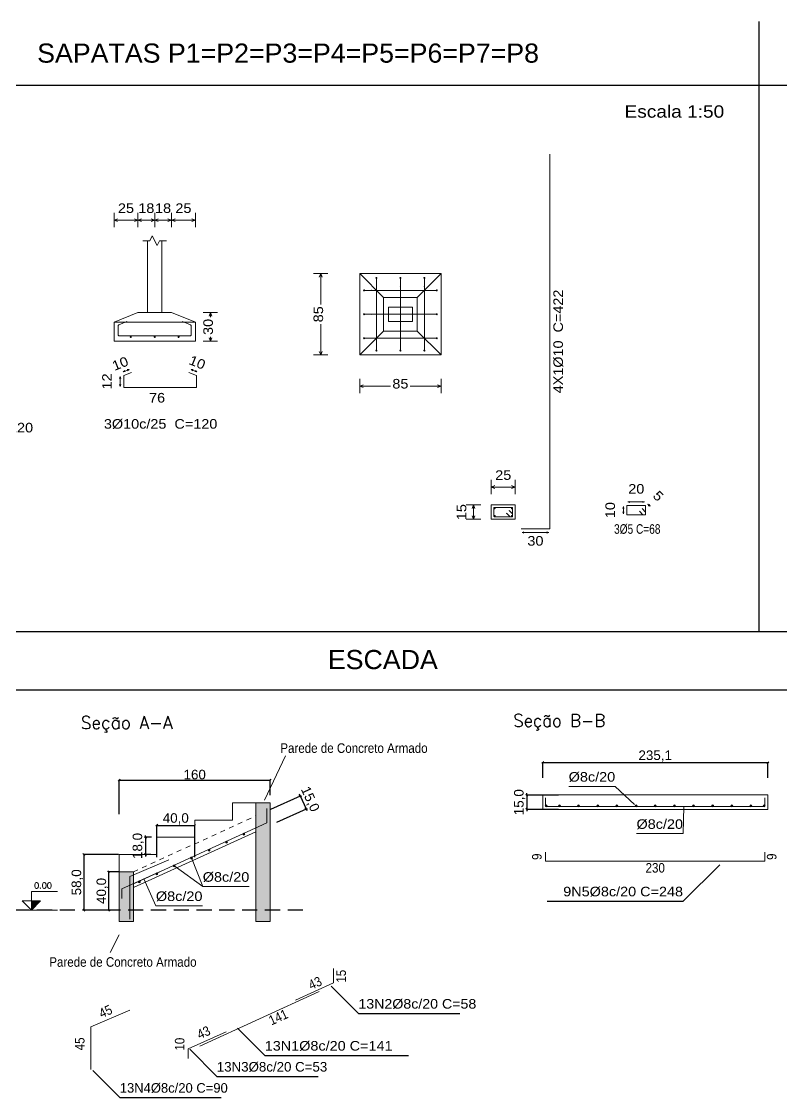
# Model space of a CAD drawing. Header units: centimetres. Extents: x 1386 to 1561, y 365 to 425.
# Drawn here: x 1513.58 to 1529.46, y 390.18 to 412.65 of the extents above; entities that cross this region are included whole.
import ezdxf
from ezdxf.enums import TextEntityAlignment as Align

# ---------------------------------------------------------------- set-up
doc = ezdxf.new("R2010")
doc.units = ezdxf.units.CM
doc.linetypes.add('CYPE_PUNTO', pattern=[0.075, 0, -0.075])
doc.linetypes.add('HIDDEN', pattern=[9.525, 6.35, -3.175])
for name, color, linetype, lineweight in [('ARM_LONGITUDINAL_Ø10', 33, 'Continuous', 9), ('ARM_LONGITUDINAL_Ø8', 32, 'Continuous', 9), ('ARM_TRANSVERSAL_Ø5', 120, 'Continuous', 9), ('CORTE_COTAS_DAS_PLANTAS', 4, 'Continuous', 9), ('CORTE_LINHAS_DA_TABELA_DE_DETALHE', 7, 'Continuous', 9), ('DT-Textos', 7, 'Continuous', 5), ('ESC_CONTORNO_DA_ESCADA', 3, 'Continuous', 0), ('ESC_DEGRAU', 2, 'Continuous', 0), ('ESC_GEOMETRIA_APOIO', 2, 'Continuous', 0), ('ESC_LINHA_DE_REFERENCIA_ARMADURA', 36, 'Continuous', 0), ('ESC_SECOES', 4, 'Continuous', 0), ('FUN_COTAS', 2, 'Continuous', 0), ('FUN_DES_ARMADURAS', 4, 'Continuous', 0), ('FUN_GEOMETRIA', 2, 'Continuous', 0), ('FUN_TXT_ARMADURAS', 3, 'Continuous', 0)]:
    doc.layers.add(name, color=color, linetype=linetype, lineweight=lineweight)
doc.layers.add('COTA CYPE', color=31, linetype='Continuous')
doc.layers.add('PDF_Text', color=7, linetype='Continuous')
doc.styles.add('CYPETXT', font='romans__.ttf', dxfattribs={"height": 0.2})
doc.styles.add('PDF Arial', font='arial.ttf')
doc.styles.get("Standard").update_dxf_attribs({"font": 'arial.ttf'})
doc.dimstyles.new('Copy of 1-50', dxfattribs={"dimscale": 0.05, "dimtxt": 4, "dimasz": 0.8, "dimexe": 0.1, "dimexo": 0.2, "dimgap": 0.3, "dimtad": 1, "dimdec": 1, "dimlfac": 50, "dimzin": 1, "dimtxsty": 'Standard', "dimblk": 'OBLIQUE', "dimcen": 10, "dimdle": 0.1, "dimclrd": 7, "dimclre": 8, "dimclrt": 256, "dimadec": 0, "dimazin": 2, "dimtfac": 1, "dimtdec": 1, "dimtmove": 2, "dimatfit": 0, "dimldrblk": 'OBLIQUE', "dimfxl": 0, "dimlwd": -1, "dimlwe": -1, "dimarcsym": 0})

# ---------------------------------------------------------------- blocks, each defined once
blk = doc.blocks.new('_OBLIQUE')
at = {"color": 0, "linetype": 'ByBlock'}
blk.add_line((-0.5, -0.5), (0.5, 0.5), dxfattribs=at)
blk = doc.blocks.new('*D186')
at = {"layer": 'COTA CYPE', "color": 8}
for p, q in [((1515.61, 395.252), (1514.877, 395.252)), ((1515.61, 394.092), (1514.877, 394.092))]:
    blk.add_line(p, q, dxfattribs=at)
at = {"layer": 'COTA CYPE', "color": 7}
blk.add_line((1514.882, 395.257), (1514.882, 394.087), dxfattribs=at)
at = {"layer": 'Defpoints', "color": 0}
for p in [(1515.62, 395.252), (1514.882, 394.092), (1515.62, 394.092)]:
    blk.add_point(p, dxfattribs=at)
at = {"layer": 'COTA CYPE', "color": 7, "xscale": 0.04000000000000001, "yscale": 0.04000000000000001, "zscale": 0.04000000000000001}
for p, rotation in [((1514.882, 395.252), 90), ((1514.882, 394.092), 270)]:
    blk.add_blockref('_OBLIQUE', p, dxfattribs=dict(at, rotation=rotation))
at = {"layer": 'COTA CYPE', "insert": (1514.747, 394.672), "char_height": 0.2, "attachment_point": 5, "rotation": 90}
blk.add_mtext('58,0', dxfattribs=at)
blk = doc.blocks.new('*D146')
at = {"layer": 'COTA CYPE', "color": 7}
blk.add_line((1515.615, 396.805), (1518.785, 396.805), dxfattribs=at)
at = {"layer": 'COTA CYPE', "color": 8}
for p, q in [((1515.62, 396.096), (1515.62, 396.81)), ((1518.78, 396.496), (1518.78, 396.81))]:
    blk.add_line(p, q, dxfattribs=at)
at = {"layer": 'Defpoints', "color": 0}
for p in [(1518.78, 396.805), (1518.78, 396.486), (1515.62, 396.086)]:
    blk.add_point(p, dxfattribs=at)
at = {"layer": 'COTA CYPE', "color": 7, "xscale": 0.04000000000000001, "yscale": 0.04000000000000001, "zscale": 0.04000000000000001, "rotation": 180}
blk.add_blockref('_OBLIQUE', (1515.62, 396.805), dxfattribs=at)
at = {"layer": 'COTA CYPE', "color": 7, "xscale": 0.04000000000000001, "yscale": 0.04000000000000001, "zscale": 0.04000000000000001}
blk.add_blockref('_OBLIQUE', (1518.78, 396.805), dxfattribs=at)
at = {"layer": 'COTA CYPE', "insert": (1517.2, 396.922), "char_height": 0.2, "attachment_point": 5}
blk.add_mtext('160', dxfattribs=at)
blk = doc.blocks.new('*D147')
at = {"layer": 'COTA CYPE', "color": 8}
for p, q in [((1515.61, 394.892), (1515.398, 394.892)), ((1515.61, 394.092), (1515.398, 394.092))]:
    blk.add_line(p, q, dxfattribs=at)
at = {"layer": 'COTA CYPE', "color": 7}
blk.add_line((1515.403, 394.897), (1515.403, 394.087), dxfattribs=at)
at = {"layer": 'Defpoints', "color": 0}
for p in [(1515.62, 394.892), (1515.403, 394.092), (1515.62, 394.092)]:
    blk.add_point(p, dxfattribs=at)
at = {"layer": 'COTA CYPE', "color": 7, "xscale": 0.04000000000000001, "yscale": 0.04000000000000001, "zscale": 0.04000000000000001}
for p, rotation in [((1515.403, 394.892), 90), ((1515.403, 394.092), 270)]:
    blk.add_blockref('_OBLIQUE', p, dxfattribs=dict(at, rotation=rotation))
at = {"layer": 'COTA CYPE', "insert": (1515.268, 394.492), "char_height": 0.2, "attachment_point": 5, "rotation": 90}
blk.add_mtext('40,0', dxfattribs=at)
blk = doc.blocks.new('*D149')
at = {"layer": 'COTA CYPE', "color": 8}
for p, q in [((1516.296, 395.612), (1516.165, 395.612)), ((1516.286, 395.252), (1516.165, 395.252))]:
    blk.add_line(p, q, dxfattribs=at)
at = {"layer": 'COTA CYPE', "color": 7}
for p, q in [((1516.17, 395.612), (1516.17, 395.652)), ((1516.17, 395.612), (1516.17, 395.252)), ((1516.17, 395.252), (1516.17, 395.212))]:
    blk.add_line(p, q, dxfattribs=at)
at = {"layer": 'Defpoints', "color": 0}
for p in [(1516.306, 395.612), (1516.17, 395.252), (1516.296, 395.252)]:
    blk.add_point(p, dxfattribs=at)
at = {"layer": 'COTA CYPE', "color": 7, "xscale": 0.04000000000000001, "yscale": 0.04000000000000001, "zscale": 0.04000000000000001}
for p, rotation in [((1516.17, 395.612), 270), ((1516.17, 395.252), 90)]:
    blk.add_blockref('_OBLIQUE', p, dxfattribs=dict(at, rotation=rotation))
at = {"layer": 'COTA CYPE', "insert": (1516.022, 395.432), "char_height": 0.2, "attachment_point": 5, "rotation": 90}
blk.add_mtext('18,0', dxfattribs=at)
blk = doc.blocks.new('*D150')
at = {"layer": 'COTA CYPE', "color": 7}
blk.add_line((1524.465, 397.172), (1529.176, 397.172), dxfattribs=at)
at = {"layer": 'COTA CYPE', "color": 8}
for p, q in [((1524.47, 396.852), (1524.47, 397.177)), ((1529.171, 396.852), (1529.171, 397.177))]:
    blk.add_line(p, q, dxfattribs=at)
at = {"layer": 'Defpoints', "color": 0}
for p in [(1529.171, 397.172), (1524.47, 396.842), (1529.171, 396.842)]:
    blk.add_point(p, dxfattribs=at)
at = {"layer": 'COTA CYPE', "color": 7, "xscale": 0.04000000000000001, "yscale": 0.04000000000000001, "zscale": 0.04000000000000001, "rotation": 180}
blk.add_blockref('_OBLIQUE', (1524.47, 397.172), dxfattribs=at)
at = {"layer": 'COTA CYPE', "color": 7, "xscale": 0.04000000000000001, "yscale": 0.04000000000000001, "zscale": 0.04000000000000001}
blk.add_blockref('_OBLIQUE', (1529.171, 397.172), dxfattribs=at)
at = {"layer": 'COTA CYPE', "insert": (1526.82, 397.308), "char_height": 0.2, "attachment_point": 5}
blk.add_mtext('235,1', dxfattribs=at)
blk = doc.blocks.new('*D151')
at = {"layer": 'COTA CYPE', "color": 8}
for p, q in [((1524.797, 396.496), (1524.132, 396.496)), ((1524.797, 396.196), (1524.132, 396.196))]:
    blk.add_line(p, q, dxfattribs=at)
at = {"layer": 'COTA CYPE', "color": 7}
for p, q in [((1524.137, 396.496), (1524.137, 396.536)), ((1524.137, 396.496), (1524.137, 396.196)), ((1524.137, 396.196), (1524.137, 396.156))]:
    blk.add_line(p, q, dxfattribs=at)
at = {"layer": 'Defpoints', "color": 0}
for p in [(1524.807, 396.496), (1524.137, 396.196), (1524.807, 396.196)]:
    blk.add_point(p, dxfattribs=at)
at = {"layer": 'COTA CYPE', "color": 7, "xscale": 0.04000000000000001, "yscale": 0.04000000000000001, "zscale": 0.04000000000000001}
for p, rotation in [((1524.137, 396.496), 270), ((1524.137, 396.196), 90)]:
    blk.add_blockref('_OBLIQUE', p, dxfattribs=dict(at, rotation=rotation))
at = {"layer": 'COTA CYPE', "insert": (1523.989, 396.346), "char_height": 0.2, "attachment_point": 5, "rotation": 90}
blk.add_mtext('15,0', dxfattribs=at)
blk = doc.blocks.new('*D187')
at = {"layer": 'COTA CYPE', "color": 8}
for p, q in [((1518.789, 396.199), (1519.409, 396.482)), ((1518.913, 395.926), (1519.533, 396.209))]:
    blk.add_line(p, q, dxfattribs=at)
at = {"layer": 'COTA CYPE', "color": 7}
for p, q in [((1519.404, 396.48), (1519.388, 396.516)), ((1519.404, 396.48), (1519.529, 396.207)), ((1519.529, 396.207), (1519.545, 396.171))]:
    blk.add_line(p, q, dxfattribs=at)
at = {"layer": 'Defpoints', "color": 0}
for p in [(1518.78, 396.195), (1519.529, 396.207), (1518.904, 395.922)]:
    blk.add_point(p, dxfattribs=at)
at = {"layer": 'COTA CYPE', "color": 7, "xscale": 0.04000000000000001, "yscale": 0.04000000000000001, "zscale": 0.04000000000000001}
for p, rotation in [((1519.404, 396.48), 294.4985741914227), ((1519.529, 396.207), 114.4985741914227)]:
    blk.add_blockref('_OBLIQUE', p, dxfattribs=dict(at, rotation=rotation))
at = {"layer": 'COTA CYPE', "insert": (1519.601, 396.405), "char_height": 0.2, "attachment_point": 5, "rotation": 294.4986}
blk.add_mtext('15,0', dxfattribs=at)
blk = doc.blocks.new('*D152')
at = {"layer": 'COTA CYPE', "color": 7}
blk.add_line((1516.405, 395.862), (1517.205, 395.862), dxfattribs=at)
at = {"layer": 'COTA CYPE', "color": 8}
for p, q in [((1516.41, 395.194), (1516.41, 395.867)), ((1517.2, 395.194), (1517.2, 395.867))]:
    blk.add_line(p, q, dxfattribs=at)
at = {"layer": 'Defpoints', "color": 0}
for p in [(1517.2, 395.862), (1516.41, 395.184), (1517.2, 395.184)]:
    blk.add_point(p, dxfattribs=at)
at = {"layer": 'COTA CYPE', "color": 7, "xscale": 0.04000000000000001, "yscale": 0.04000000000000001, "zscale": 0.04000000000000001, "rotation": 180}
blk.add_blockref('_OBLIQUE', (1516.41, 395.862), dxfattribs=at)
at = {"layer": 'COTA CYPE', "color": 7, "xscale": 0.04000000000000001, "yscale": 0.04000000000000001, "zscale": 0.04000000000000001}
blk.add_blockref('_OBLIQUE', (1517.2, 395.862), dxfattribs=at)
at = {"layer": 'COTA CYPE', "insert": (1516.805, 395.997), "char_height": 0.2, "attachment_point": 5}
blk.add_mtext('40,0', dxfattribs=at)

msp = doc.modelspace()

# ---------------------------------------------------------------- hatches: boundary and pattern name
at = {"layer": 'ARM_LONGITUDINAL_Ø8'}
h = msp.add_hatch(color=256, dxfattribs=at)
edge = h.paths.add_edge_path()
edge.add_arc((1524.5435, 396.2702), 0.02, 0, 360)
h = msp.add_hatch(color=256, dxfattribs=at)
edge = h.paths.add_edge_path()
edge.add_arc((1524.82, 396.2702), 0.02, 0, 360)
h = msp.add_hatch(color=256, dxfattribs=at)
edge = h.paths.add_edge_path()
edge.add_arc((1525.22, 396.2702), 0.02, 0, 360)
h = msp.add_hatch(color=256, dxfattribs=at)
edge = h.paths.add_edge_path()
edge.add_arc((1525.62, 396.2702), 0.02, 0, 360)
h = msp.add_hatch(color=256, dxfattribs=at)
edge = h.paths.add_edge_path()
edge.add_arc((1526.02, 396.2702), 0.02, 0, 360)
h = msp.add_hatch(color=256, dxfattribs=at)
edge = h.paths.add_edge_path()
edge.add_arc((1526.42, 396.2702), 0.02, 0, 360)
h = msp.add_hatch(color=256, dxfattribs=at)
edge = h.paths.add_edge_path()
edge.add_arc((1526.82, 396.2702), 0.02, 0, 360)
h = msp.add_hatch(color=256, dxfattribs=at)
edge = h.paths.add_edge_path()
edge.add_arc((1527.22, 396.2702), 0.02, 0, 360)
h = msp.add_hatch(color=256, dxfattribs=at)
edge = h.paths.add_edge_path()
edge.add_arc((1527.62, 396.2702), 0.02, 0, 360)
h = msp.add_hatch(color=256, dxfattribs=at)
edge = h.paths.add_edge_path()
edge.add_arc((1528.02, 396.2702), 0.02, 0, 360)
h = msp.add_hatch(color=256, dxfattribs=at)
edge = h.paths.add_edge_path()
edge.add_arc((1528.42, 396.2702), 0.02, 0, 360)
h = msp.add_hatch(color=256, dxfattribs=at)
edge = h.paths.add_edge_path()
edge.add_arc((1528.82, 396.2702), 0.02, 0, 360)
h = msp.add_hatch(color=256, dxfattribs=at)
edge = h.paths.add_edge_path()
edge.add_arc((1529.0965, 396.2702), 0.02, 0, 360)
h = msp.add_hatch(color=256, dxfattribs=at)
edge = h.paths.add_edge_path()
edge.add_arc((1518.2276, 395.6777), 0.02, 0, 360)
h = msp.add_hatch(color=256, dxfattribs=at)
edge = h.paths.add_edge_path()
edge.add_arc((1517.4996, 395.3459), 0.02, 0, 360)
h = msp.add_hatch(color=256, dxfattribs=at)
edge = h.paths.add_edge_path()
edge.add_arc((1517.8636, 395.5118), 0.02, 0, 360)
h = msp.add_hatch(color=256, dxfattribs=at)
edge = h.paths.add_edge_path()
edge.add_arc((1517.1356, 395.1801), 0.02, 0, 360)
h = msp.add_hatch(color=256, dxfattribs=at)
edge = h.paths.add_edge_path()
edge.add_arc((1516.7716, 395.0142), 0.02, 0, 360)
h = msp.add_hatch(color=256, dxfattribs=at)
edge = h.paths.add_edge_path()
edge.add_arc((1516.0436, 394.6825), 0.02, 0, 360)
h = msp.add_hatch(color=256, dxfattribs=at)
edge = h.paths.add_edge_path()
edge.add_arc((1516.4076, 394.8483), 0.02, 0, 360)
at = {"layer": 'CORTE_COTAS_DAS_PLANTAS'}
msp.add_hatch(color=256, dxfattribs=at).paths.add_polyline_path([(1513.7877, 394.0919), (1513.9806, 394.2847), (1513.7877, 394.2847)])
at = {"layer": 'ESC_GEOMETRIA_APOIO'}
for points in [[(1518.4796, 393.8519), (1518.7796, 393.8519), (1518.7796, 396.3319), (1518.4796, 396.3319)], [(1515.9196, 394.8919), (1515.6196, 394.8919), (1515.6196, 393.8519), (1515.9196, 393.8519)]]:
    msp.add_hatch(color=252, dxfattribs=at).paths.add_polyline_path(points)
at = {"layer": 'FUN_DES_ARMADURAS'}
h = msp.add_hatch(color=256, dxfattribs=at)
edge = h.paths.add_edge_path()
edge.add_arc((1520.8958, 407.038), 0.0016, 0, 360)
h = msp.add_hatch(color=256, dxfattribs=at)
edge = h.paths.add_edge_path()
edge.add_arc((1520.9971, 407.1207), 0.0016, 0, 360)
h = msp.add_hatch(color=256, dxfattribs=at)
edge = h.paths.add_edge_path()
edge.add_arc((1521.4971, 407.1207), 0.0016, 0, 360)
h = msp.add_hatch(color=256, dxfattribs=at)
edge = h.paths.add_edge_path()
edge.add_arc((1521.9971, 407.1207), 0.0016, 0, 360)
h = msp.add_hatch(color=256, dxfattribs=at)
edge = h.paths.add_edge_path()
edge.add_arc((1522.0984, 407.038), 0.0016, 0, 360)
h = msp.add_hatch(color=256, dxfattribs=at)
edge = h.paths.add_edge_path(flags=0)
edge.add_arc((1515.7817, 406.3841), 0.0016, 0, 360)
h = msp.add_hatch(color=256, dxfattribs=at)
edge = h.paths.add_edge_path(flags=0)
edge.add_arc((1516.9472, 406.3841), 0.0016, 0, 360)
h = msp.add_hatch(color=256, dxfattribs=at)
edge = h.paths.add_edge_path()
edge.add_arc((1520.8958, 406.538), 0.0016, 0, 360)
h = msp.add_hatch(color=256, dxfattribs=at)
edge = h.paths.add_edge_path()
edge.add_arc((1522.0984, 406.538), 0.0016, 0, 360)
h = msp.add_hatch(color=256, dxfattribs=at)
edge = h.paths.add_edge_path()
edge.add_arc((1520.8958, 406.038), 0.0016, 0, 360)
h = msp.add_hatch(color=256, dxfattribs=at)
edge = h.paths.add_edge_path()
edge.add_arc((1520.9971, 405.9553), 0.0016, 0, 360)
h = msp.add_hatch(color=256, dxfattribs=at)
edge = h.paths.add_edge_path()
edge.add_arc((1521.4971, 405.9553), 0.0016, 0, 360)
h = msp.add_hatch(color=256, dxfattribs=at)
edge = h.paths.add_edge_path()
edge.add_arc((1521.9971, 405.9553), 0.0016, 0, 360)
h = msp.add_hatch(color=256, dxfattribs=at)
edge = h.paths.add_edge_path()
edge.add_arc((1522.0984, 406.038), 0.0016, 0, 360)
h = msp.add_hatch(color=256, dxfattribs=at)
edge = h.paths.add_edge_path()
edge.add_arc((1523.7148, 402.3807), 0.0016, 0, 360)
h = msp.add_hatch(color=256, dxfattribs=at)
edge = h.paths.add_edge_path()
edge.add_arc((1523.7697, 402.4357), 0.0016, 0, 360)

# ---------------------------------------------------------------- linework, layer by layer
for p, q in [((1528.9891, 399.9102), (1528.9891, 412.6533)), ((1542.167, 411.3141), (1479.1196, 411.3141)), ((1503.5152, 399.9102), (1542.167, 399.9102)), ((1479.1196, 398.6933), (1542.167, 398.6933))]:
    msp.add_line(p, q)
at = {"color": 8}
for p, q in [((1527.4006, 394.2789), (1528.1729, 395.0397)), ((1524.5626, 394.2789), (1527.4006, 394.2789)), ((1520.6198, 391.9338), (1520.0541, 392.4995)), ((1520.6198, 391.9338), (1522.7378, 391.9338)), ((1518.6633, 391.0567), (1518.0977, 391.6224)), ((1517.6619, 390.6186), (1517.0962, 391.1843)), ((1518.6633, 391.0567), (1521.6693, 391.0567)), ((1515.6353, 390.1776), (1515.0696, 390.7432)), ((1517.6619, 390.6186), (1519.7799, 390.6186)), ((1515.6353, 390.1776), (1517.7533, 390.1776))]:
    msp.add_line(p, q, dxfattribs=at)
at = {"linetype": 'HIDDEN', "ltscale": 0.05}
msp.add_line((1519.4597, 394.0919), (1513.2236, 394.0919), dxfattribs=at)
at = {"layer": 'ARM_LONGITUDINAL_Ø10'}
for p, q in [((1523.4505, 402.485), (1523.4805, 402.485)), ((1523.4505, 402.485), (1523.4805, 402.485)), ((1523.4505, 402.325), (1523.4805, 402.325)), ((1523.4505, 402.325), (1523.4805, 402.325)), ((1523.4655, 402.47), (1523.4655, 402.5)), ((1523.4655, 402.47), (1523.4655, 402.5)), ((1523.4655, 402.31), (1523.4655, 402.34)), ((1523.4655, 402.31), (1523.4655, 402.34)), ((1523.8105, 402.485), (1523.8405, 402.485)), ((1523.8105, 402.485), (1523.8405, 402.485)), ((1523.8105, 402.325), (1523.8405, 402.325)), ((1523.8105, 402.325), (1523.8405, 402.325)), ((1523.8255, 402.47), (1523.8255, 402.5)), ((1523.8255, 402.47), (1523.8255, 402.5)), ((1523.8255, 402.31), (1523.8255, 402.34)), ((1523.8255, 402.31), (1523.8255, 402.34))]:
    msp.add_line(p, q, dxfattribs=at)
for points in [[(1524.0175, 402.055), (1524.6175, 402.055), (1524.6175, 409.885)], [(1520.9971, 405.9553), (1520.9971, 405.7874), (1520.9971, 405.7825), (1520.9971, 405.7792), (1520.9971, 405.778), (1520.9971, 405.78), (1520.9971, 405.7855), (1520.9971, 405.793), (1520.9971, 407.283), (1520.9971, 407.2905), (1520.9971, 407.296), (1520.9971, 407.298), (1520.9971, 407.2968), (1520.9971, 407.2935), (1520.9971, 407.2886), (1520.9971, 407.1207)], [(1521.4971, 405.9553), (1521.4971, 405.7874), (1521.4971, 405.7825), (1521.4971, 405.7792), (1521.4971, 405.778), (1521.4971, 405.78), (1521.4971, 405.7855), (1521.4971, 405.793), (1521.4971, 407.283), (1521.4971, 407.2905), (1521.4971, 407.296), (1521.4971, 407.298), (1521.4971, 407.2968), (1521.4971, 407.2935), (1521.4971, 407.2886), (1521.4971, 407.1207)], [(1521.9971, 405.9553), (1521.9971, 405.7874), (1521.9971, 405.7825), (1521.9971, 405.7792), (1521.9971, 405.778), (1521.9971, 405.78), (1521.9971, 405.7855), (1521.9971, 405.793), (1521.9971, 407.283), (1521.9971, 407.2905), (1521.9971, 407.296), (1521.9971, 407.298), (1521.9971, 407.2968), (1521.9971, 407.2935), (1521.9971, 407.2886), (1521.9971, 407.1207)], [(1520.8958, 407.038), (1520.7466, 407.038), (1520.7416, 407.038), (1520.7383, 407.038), (1520.7371, 407.038), (1520.7392, 407.038), (1520.7446, 407.038), (1520.7521, 407.038), (1522.2421, 407.038), (1522.2496, 407.038), (1522.2551, 407.038), (1522.2571, 407.038), (1522.256, 407.038), (1522.2527, 407.038), (1522.2477, 407.038), (1522.0984, 407.038)], [(1520.8958, 406.538), (1520.7466, 406.538), (1520.7416, 406.538), (1520.7383, 406.538), (1520.7371, 406.538), (1520.7392, 406.538), (1520.7446, 406.538), (1520.7521, 406.538), (1522.2421, 406.538), (1522.2496, 406.538), (1522.2551, 406.538), (1522.2571, 406.538), (1522.256, 406.538), (1522.2527, 406.538), (1522.2477, 406.538), (1522.0984, 406.538)], [(1520.8958, 406.038), (1520.7466, 406.038), (1520.7416, 406.038), (1520.7383, 406.038), (1520.7371, 406.038), (1520.7392, 406.038), (1520.7446, 406.038), (1520.7521, 406.038), (1522.2421, 406.038), (1522.2496, 406.038), (1522.2551, 406.038), (1522.2571, 406.038), (1522.256, 406.038), (1522.2527, 406.038), (1522.2477, 406.038), (1522.0984, 406.038)], [(1515.8767, 405.3225), (1515.7179, 405.259), (1515.7179, 405.01), (1517.2379, 405.01), (1517.2379, 405.259), (1517.0792, 405.3225)]]:
    msp.add_lwpolyline(points, dxfattribs=at)
for centre in [(1520.9971, 407.298), (1521.4971, 407.298), (1521.9971, 407.298), (1520.7371, 407.038), (1522.2571, 407.038), (1520.7371, 406.538), (1522.2571, 406.538), (1520.7371, 406.038), (1522.2571, 406.038), (1520.9971, 405.778), (1521.4971, 405.778), (1521.9971, 405.778), (1523.4655, 402.485), (1523.4655, 402.485), (1523.4655, 402.325), (1523.4655, 402.325), (1523.8255, 402.485), (1523.8255, 402.485), (1523.8255, 402.325), (1523.8255, 402.325)]:
    msp.add_circle(centre, 0.01, dxfattribs=at)
at = {"layer": 'ARM_LONGITUDINAL_Ø8'}
for p, q in [((1518.7083, 395.9143), (1518.7083, 396.2164)), ((1517.3077, 391.2511), (1519.8023, 392.3879))]:
    msp.add_line(p, q, dxfattribs=at)
for points in [[(1524.5275, 396.4382), (1524.5275, 396.2542), (1529.1125, 396.2542), (1529.1125, 396.4382)], [(1515.9196, 394.6435), (1518.7083, 395.9143)], [(1515.8445, 393.9019), (1515.8445, 394.7955), (1516.6596, 395.1439)], [(1524.5275, 395.2988), (1524.5275, 395.1148), (1529.1125, 395.1148), (1529.1125, 395.2988)], [(1515.6776, 394.3332), (1515.6776, 394.5332), (1516.468, 394.8934)], [(1519.3059, 392.213), (1520.0963, 392.5732), (1520.0963, 392.8753)], [(1515.0286, 390.7627), (1515.0286, 391.6563), (1515.8437, 392.0047)], [(1517.0657, 390.9921), (1517.0657, 391.1921), (1517.8561, 391.5523)]]:
    msp.add_lwpolyline(points, dxfattribs=at)
for centre in [(1524.5435, 396.2702), (1524.82, 396.2702), (1525.22, 396.2702), (1525.62, 396.2702), (1526.02, 396.2702), (1526.42, 396.2702), (1526.82, 396.2702), (1527.22, 396.2702), (1527.62, 396.2702), (1528.02, 396.2702), (1528.42, 396.2702), (1528.82, 396.2702), (1529.0965, 396.2702), (1518.2276, 395.6777), (1517.4996, 395.3459), (1517.8636, 395.5118), (1517.1356, 395.1801), (1516.7716, 395.0142), (1516.0436, 394.6825), (1516.4076, 394.8483)]:
    msp.add_circle(centre, 0.02, dxfattribs=at)
at = {"layer": 'ARM_TRANSVERSAL_Ø5'}
for points in [[(1526.5487, 402.4773), (1526.6194, 402.4066), (1526.6194, 402.3516), (1526.2294, 402.3516), (1526.2294, 402.5416), (1526.6194, 402.5416), (1526.6194, 402.3516), (1526.5644, 402.3516), (1526.4937, 402.4223)], [(1523.7697, 402.4357), (1523.8375, 402.3679), (1523.8397, 402.3646), (1523.8405, 402.3608), (1523.8405, 402.32), (1523.8391, 402.315), (1523.8355, 402.3113), (1523.8305, 402.31), (1523.4605, 402.31), (1523.4555, 402.3113), (1523.4518, 402.315), (1523.4505, 402.32), (1523.4505, 402.49), (1523.4518, 402.495), (1523.4555, 402.4986), (1523.4605, 402.5), (1523.8305, 402.5), (1523.8355, 402.4986), (1523.8391, 402.495), (1523.8405, 402.49), (1523.8405, 402.32), (1523.8391, 402.315), (1523.8355, 402.3113), (1523.8305, 402.31), (1523.7896, 402.31), (1523.7858, 402.3107), (1523.7825, 402.3129), (1523.7148, 402.3807)]]:
    msp.add_lwpolyline(points, dxfattribs=at)
at = {"layer": 'CORTE_COTAS_DAS_PLANTAS'}
msp.add_line((1513.5949, 394.0919), (1514.3373, 394.0919), dxfattribs=at)
msp.add_lwpolyline([(1513.7877, 394.2847), (1513.7877, 394.4776), (1514.3373, 394.4776)], dxfattribs=at)
for points in [[(1513.7877, 394.0919), (1513.5949, 394.2847), (1513.7877, 394.2847), (1513.7877, 394.0919)], [(1513.7877, 394.0919), (1513.9806, 394.2847), (1513.7877, 394.2847)]]:
    msp.add_lwpolyline(points, close=True, dxfattribs=at)
at = {"layer": 'CORTE_LINHAS_DA_TABELA_DE_DETALHE'}
msp.add_line((1479.1196, 398.6933), (1542.167, 398.6933), dxfattribs=at)
at = {"layer": 'ESC_CONTORNO_DA_ESCADA'}
for p, q in [((1524.4695, 396.4962), (1524.4695, 396.1962)), ((1529.1705, 396.4962), (1529.1705, 396.1962)), ((1518.4796, 395.9719), (1518.4796, 396.3319))]:
    msp.add_line(p, q, dxfattribs=at)
at = {"layer": 'ESC_CONTORNO_DA_ESCADA', "linetype": 'CYPE_PUNTO'}
msp.add_line((1515.9196, 394.8919), (1518.4796, 396.0585), dxfattribs=at)
at = {"layer": 'ESC_CONTORNO_DA_ESCADA'}
for points in [[(1524.4695, 396.4962), (1529.1705, 396.4962)], [(1524.4695, 396.1962), (1529.1705, 396.1962)], [(1515.9196, 394.5622), (1518.4796, 395.7288)]]:
    msp.add_lwpolyline(points, dxfattribs=at)
at = {"layer": 'ESC_DEGRAU'}
msp.add_lwpolyline([(1515.6196, 394.8919), (1515.6196, 395.2519), (1516.4096, 395.2519), (1516.4096, 395.6119), (1517.1996, 395.6119), (1517.1996, 395.9719), (1517.9896, 395.9719), (1517.9896, 396.3319), (1518.7796, 396.3319)], dxfattribs=at)
at = {"layer": 'ESC_GEOMETRIA_APOIO'}
msp.add_line((1515.9196, 394.5622), (1515.9196, 394.2919), dxfattribs=at)
for points in [[(1518.4796, 396.3319), (1518.7796, 396.3319), (1518.7796, 393.8519), (1518.4796, 393.8519), (1518.4796, 396.3319)], [(1515.9196, 394.8919), (1515.6196, 394.8919), (1515.6196, 393.8519), (1515.9196, 393.8519), (1515.9196, 394.8919)]]:
    msp.add_lwpolyline(points, close=True, dxfattribs=at)
at = {"layer": 'ESC_LINHA_DE_REFERENCIA_ARMADURA'}
for p, q in [((1519.0985, 397.3126), (1518.6597, 396.3882)), ((1525.0121, 396.675), (1525.9841, 396.675)), ((1525.9841, 396.675), (1526.386, 396.3008)), ((1527.4006, 395.6886), (1527.42, 396.2542)), ((1526.4286, 395.6886), (1527.4006, 395.6886)), ((1517.3684, 394.5837), (1517.1356, 395.1801)), ((1517.3684, 394.5837), (1516.7896, 395.0055)), ((1516.39, 394.1816), (1516.1346, 394.7421)), ((1516.39, 394.1816), (1517.362, 394.1816)), ((1515.4349, 393.2052), (1515.6196, 393.5745))]:
    msp.add_line(p, q, dxfattribs=at)
msp.add_lwpolyline([(1517.3684, 394.5837), (1517.3684, 394.5837), (1518.3404, 394.5837)], dxfattribs=at)
at = {"layer": 'FUN_COTAS'}
for p, q in [((1515.5145, 408.3546), (1515.5145, 408.6546)), ((1516.0145, 408.3546), (1516.0145, 408.6546)), ((1516.0145, 408.3546), (1516.0145, 408.6546)), ((1516.3645, 408.3546), (1516.3645, 408.6546)), ((1516.3645, 408.3546), (1516.3645, 408.6546)), ((1516.7145, 408.3546), (1516.7145, 408.6546)), ((1516.7145, 408.3546), (1516.7145, 408.6546)), ((1517.2145, 408.3546), (1517.2145, 408.6546)), ((1515.5145, 408.5046), (1515.5895, 408.5346)), ((1515.5145, 408.5046), (1515.5895, 408.4746)), ((1515.5145, 408.5046), (1516.0145, 408.5046)), ((1516.0145, 408.5046), (1515.9395, 408.5346)), ((1516.0145, 408.5046), (1515.9395, 408.4746)), ((1516.0145, 408.5046), (1516.0895, 408.5346)), ((1516.0145, 408.5046), (1516.0895, 408.4746)), ((1516.0145, 408.5046), (1516.3645, 408.5046)), ((1516.3645, 408.5046), (1516.2895, 408.5346)), ((1516.3645, 408.5046), (1516.2895, 408.4746)), ((1516.3645, 408.5046), (1516.4395, 408.5346)), ((1516.3645, 408.5046), (1516.4395, 408.4746)), ((1516.3645, 408.5046), (1516.7145, 408.5046)), ((1516.7145, 408.5046), (1516.6395, 408.5346)), ((1516.7145, 408.5046), (1516.6395, 408.4746)), ((1516.7145, 408.5046), (1516.7895, 408.5346)), ((1516.7145, 408.5046), (1516.7895, 408.4746)), ((1516.7145, 408.5046), (1517.2145, 408.5046)), ((1517.2145, 408.5046), (1517.1395, 408.5346)), ((1517.2145, 408.5046), (1517.1395, 408.4746)), ((1519.6821, 407.388), (1519.9821, 407.388)), ((1519.8321, 407.388), (1519.8021, 407.313)), ((1519.8321, 407.388), (1519.8621, 407.313)), ((1519.8321, 406.7435), (1519.8321, 407.388)), ((1517.3798, 406.574), (1517.6798, 406.574)), ((1517.5298, 406.574), (1517.4998, 406.499)), ((1517.5298, 406.574), (1517.5598, 406.499)), ((1517.5298, 406.4795), (1517.5298, 406.574)), ((1519.8321, 405.688), (1519.8321, 406.3325)), ((1517.3798, 405.974), (1517.6798, 405.974)), ((1517.5298, 405.974), (1517.4998, 406.049)), ((1517.5298, 405.974), (1517.5298, 406.0685)), ((1517.5298, 405.974), (1517.5598, 406.049)), ((1519.6821, 405.688), (1519.9821, 405.688)), ((1519.8321, 405.688), (1519.8021, 405.763)), ((1519.8321, 405.688), (1519.8621, 405.763)), ((1520.6471, 404.887), (1520.6471, 405.187)), ((1520.6471, 405.037), (1520.7221, 405.067)), ((1520.6471, 405.037), (1520.7221, 405.007)), ((1520.6471, 405.037), (1521.2916, 405.037)), ((1521.7026, 405.037), (1522.3471, 405.037)), ((1522.3471, 405.037), (1522.2721, 405.067)), ((1522.3471, 405.037), (1522.2721, 405.007)), ((1522.3471, 404.887), (1522.3471, 405.187)), ((1523.3955, 402.7787), (1523.3955, 403.0787)), ((1523.8955, 402.7787), (1523.8955, 403.0787)), ((1523.3955, 402.9287), (1523.4705, 402.9587)), ((1523.3955, 402.9287), (1523.4705, 402.8987)), ((1523.3955, 402.9287), (1523.8955, 402.9287)), ((1523.8955, 402.9287), (1523.8205, 402.9587)), ((1523.8955, 402.9287), (1523.8205, 402.8987)), ((1522.8742, 402.555), (1523.1742, 402.555)), ((1523.0242, 402.555), (1522.9942, 402.48)), ((1523.0242, 402.555), (1523.0542, 402.48)), ((1523.0242, 402.255), (1523.0242, 402.555)), ((1523.0242, 402.255), (1522.9942, 402.33)), ((1523.0242, 402.255), (1523.0542, 402.33)), ((1522.8742, 402.255), (1523.1742, 402.255))]:
    msp.add_line(p, q, dxfattribs=at)
at = {"layer": 'FUN_DES_ARMADURAS'}
for p, q in [((1515.8495, 406.0642), (1515.8795, 406.0642)), ((1515.8645, 406.0492), (1515.8645, 406.0792)), ((1516.3495, 406.0642), (1516.3795, 406.0642)), ((1516.3645, 406.0492), (1516.3645, 406.0792)), ((1516.8495, 406.0642), (1516.8795, 406.0642)), ((1516.8645, 406.0492), (1516.8645, 406.0792))]:
    msp.add_line(p, q, dxfattribs=at)
msp.add_lwpolyline([(1516.9472, 406.3841), (1517.115, 406.317), (1517.12, 406.3138), (1517.1233, 406.3089), (1517.1245, 406.3031), (1517.1245, 406.0992), (1517.1224, 406.0917), (1517.117, 406.0862), (1517.1095, 406.0842), (1515.6195, 406.0842), (1515.612, 406.0862), (1515.6065, 406.0917), (1515.6045, 406.0992), (1515.6045, 406.3031), (1515.6056, 406.3089), (1515.6089, 406.3138), (1515.6139, 406.317), (1515.7817, 406.3841)], dxfattribs=at)
for centre, radius in [((1520.8958, 407.038), 0.0016), ((1520.9971, 407.1207), 0.0016), ((1521.4971, 407.1207), 0.0016), ((1521.9971, 407.1207), 0.0016), ((1522.0984, 407.038), 0.0016), ((1515.7817, 406.3841), 0.0016), ((1516.9472, 406.3841), 0.0016), ((1520.8958, 406.538), 0.0016), ((1522.0984, 406.538), 0.0016), ((1515.8645, 406.0642), 0.01), ((1516.3645, 406.0642), 0.01), ((1516.8645, 406.0642), 0.01), ((1520.8958, 406.038), 0.0016), ((1520.9971, 405.9553), 0.0016), ((1521.4971, 405.9553), 0.0016), ((1521.9971, 405.9553), 0.0016), ((1522.0984, 406.038), 0.0016), ((1523.7148, 402.3807), 0.0016), ((1523.7697, 402.4357), 0.0016)]:
    msp.add_circle(centre, radius, dxfattribs=at)
at = {"layer": 'FUN_GEOMETRIA'}
for p, q in [((1516.2145, 406.5742), (1516.2145, 408.0742)), ((1516.5145, 406.5742), (1516.5145, 408.0742)), ((1521.1471, 406.888), (1520.6471, 407.388)), ((1522.3471, 407.388), (1521.8471, 406.888)), ((1516.0145, 406.5742), (1515.5145, 406.3742)), ((1515.5145, 406.3742), (1517.2145, 406.3742)), ((1515.5145, 406.3742), (1515.5145, 405.9742)), ((1516.0145, 406.5742), (1516.7145, 406.5742)), ((1516.5145, 406.5742), (1516.2145, 406.5742)), ((1517.2145, 406.3742), (1516.7145, 406.5742)), ((1517.2145, 405.9742), (1517.2145, 406.3742)), ((1520.6471, 405.688), (1521.1471, 406.188)), ((1522.3471, 405.688), (1521.8471, 406.188)), ((1517.2145, 405.9742), (1515.5145, 405.9742))]:
    msp.add_line(p, q, dxfattribs=at)
msp.add_lwpolyline([(1516.1145, 408.0742), (1516.2645, 408.0742), (1516.3145, 408.1742), (1516.4145, 407.9742), (1516.4645, 408.0742), (1516.6145, 408.0742)], dxfattribs=at)
for points in [[(1520.6471, 407.388), (1520.6471, 405.688), (1522.3471, 405.688), (1522.3471, 407.388), (1520.6471, 407.388)], [(1521.8471, 406.888), (1521.8471, 406.188), (1521.1471, 406.188), (1521.1471, 406.888), (1521.8471, 406.888)], [(1521.2471, 406.388), (1521.7471, 406.388), (1521.7471, 406.688), (1521.2471, 406.688), (1521.2471, 406.388)], [(1523.3955, 402.255), (1523.8955, 402.255), (1523.8955, 402.555), (1523.3955, 402.555), (1523.3955, 402.255)]]:
    msp.add_lwpolyline(points, close=True, dxfattribs=at)
at = {"layer": 'FUN_TXT_ARMADURAS'}
for p, q in [((1515.6304, 405.1988), (1515.6429, 405.2388)), ((1515.6554, 405.1988), (1515.6429, 405.2388)), ((1515.6429, 405.2388), (1515.6429, 405.0302)), ((1515.83, 405.3847), (1515.7088, 405.3362)), ((1515.7413, 405.3626), (1515.7088, 405.3362)), ((1515.7506, 405.3394), (1515.7088, 405.3362)), ((1515.7883, 405.3814), (1515.83, 405.3847)), ((1515.7975, 405.3582), (1515.83, 405.3847)), ((1517.1583, 405.3582), (1517.1258, 405.3847)), ((1517.1676, 405.3814), (1517.1258, 405.3847)), ((1517.247, 405.3362), (1517.1258, 405.3847)), ((1517.2053, 405.3394), (1517.247, 405.3362)), ((1517.2145, 405.3626), (1517.247, 405.3362)), ((1515.6304, 405.0702), (1515.6429, 405.0302)), ((1515.6554, 405.0702), (1515.6429, 405.0302)), ((1526.2896, 402.6291), (1526.2496, 402.6166)), ((1526.2896, 402.6041), (1526.2496, 402.6166)), ((1526.2496, 402.6166), (1526.5992, 402.6166)), ((1526.5592, 402.6291), (1526.5992, 402.6166)), ((1526.5592, 402.6041), (1526.5992, 402.6166)), ((1526.6884, 402.5319), (1526.669, 402.5691)), ((1526.7061, 402.5496), (1526.669, 402.5691)), ((1526.669, 402.5691), (1526.7111, 402.5269)), ((1526.674, 402.5464), (1526.7111, 402.5269)), ((1526.6917, 402.564), (1526.7111, 402.5269)), ((1526.1419, 402.4814), (1526.1544, 402.5214)), ((1526.1419, 402.4118), (1526.1544, 402.3718)), ((1526.1669, 402.4814), (1526.1544, 402.5214)), ((1526.1544, 402.3718), (1526.1544, 402.5214)), ((1526.1669, 402.4118), (1526.1544, 402.3718)), ((1524.0777, 401.9925), (1524.0377, 401.98)), ((1524.0777, 401.9675), (1524.0377, 401.98)), ((1524.0377, 401.98), (1524.5973, 401.98)), ((1524.5573, 401.9925), (1524.5973, 401.98)), ((1524.5573, 401.9675), (1524.5973, 401.98))]:
    msp.add_line(p, q, dxfattribs=at)

# ---------------------------------------------------------------- texts
at = {"layer": 'CORTE_COTAS_DAS_PLANTAS', "style": 'CYPETXT', "width": 0.861601}
msp.add_text('0.00', height=0.12856, dxfattribs=at).set_placement((1513.8432, 394.5418), (1514.2178, 394.5418), align=Align.FIT)
at = {"layer": 'DT-Textos'}
for s, height, width, p, p2 in [('Escala 1:50', 0.258475, 1.103264, (1526.1791, 410.6443), (1528.2609, 410.6443)), ('25', 0.2, 1.081159, (1515.5965, 408.6546), (1515.9325, 408.6546)), ('18', 0.2, 1.081159, (1516.0215, 408.6546), (1516.3575, 408.6546)), ('18', 0.2, 1.081159, (1516.3715, 408.6546), (1516.7075, 408.6546)), ('25', 0.2, 1.081159, (1516.7965, 408.6546), (1517.1325, 408.6546)), ('85', 0.2, 1.081159, (1521.3291, 404.987), (1521.6651, 404.987)), ('76', 0.2, 1.078864, (1516.2466, 404.6947), (1516.5819, 404.6947)), ('3%%C10c/25  C=120', 0.2, 1.078276, (1515.303, 404.148), (1517.673, 404.148)), ('3%%C10c/25  C=120', 0.2, 1.078276, (1511.4544, 404.0703), (1513.8244, 404.0703)), ('25', 0.2, 1.081159, (1523.4775, 403.0787), (1523.8135, 403.0787)), ('20', 0.2, 1.081159, (1526.2564, 402.7916), (1526.5924, 402.7916)), ('3%%C5 C=68', 0.2, 0.756873, (1525.9598, 401.9525), (1526.9297, 401.9525)), ('30', 0.2, 1.081159, (1524.1495, 401.705), (1524.4855, 401.705)), ('Parede de Concreto Armado', 0.2, 0.865461, (1518.9876, 397.3757), (1522.0657, 397.3757)), ('%%c8c/20', 0.2, 1.079019, (1525.0121, 396.775), (1525.9841, 396.775)), ('%%c8c/20', 0.2, 1.079019, (1526.4286, 395.7886), (1527.4006, 395.7886)), ('230', 0.2, 0.864927, (1526.6184, 394.8748), (1527.0216, 394.8748)), ('%%c8c/20', 0.2, 1.079019, (1517.3684, 394.6837), (1518.3404, 394.6837)), ('%%c8c/20', 0.2, 1.079019, (1516.39, 394.2816), (1517.362, 394.2816)), ('9N5%%C8c/20 C=248', 0.2, 1.077473, (1524.8986, 394.3789), (1527.4006, 394.3789)), ('Parede de Concreto Armado', 0.2, 0.865461, (1514.1616, 392.908), (1517.2397, 392.908)), ('13N2%%C8c/20 C=58', 0.2, 1.06047, (1520.6198, 392.0338), (1523.0823, 392.0338)), ('13N1%%C8c/20 C=141', 0.2, 1.077704, (1518.6633, 391.1567), (1521.3333, 391.1567)), ('13N3%%C8c/20 C=53', 0.2, 0.993595, (1517.6619, 390.7186), (1519.9691, 390.7186)), ('13N4%%C8c/20 C=90', 0.2, 0.971397, (1515.6353, 390.2776), (1517.891, 390.2776))]:
    msp.add_text(s, height=height, dxfattribs=dict(at, width=width)).set_placement(p, p2, align=Align.FIT)
for s, rotation, width, p, p2 in [('4X1%%c10  C=422', 90, 1.076757, (1524.8925, 404.887), (1524.8925, 407.053)), ('85', 90, 1.081159, (1519.8821, 406.37), (1519.8821, 406.706)), ('30', 90, 1.081159, (1517.5798, 406.106), (1517.5798, 406.442)), ('10', 21.80108, 1.081159, (1515.524, 405.354), (1515.836, 405.4788)), ('10', 338.19892, 1.081159, (1517.0618, 405.5021), (1517.3737, 405.3773)), ('12', 90, 1.081159, (1515.4679, 404.9665), (1515.4679, 405.3025)), ('5', 315.00742, 1.081159, (1526.7544, 402.7311), (1526.8732, 402.6124)), ('15', 90, 1.081159, (1522.8742, 402.237), (1522.8742, 402.573)), ('10', 90, 1.081159, (1525.9794, 402.2786), (1525.9794, 402.6146)), ('9', 90, 0.864927, (1524.4475, 395.1396), (1524.4475, 395.274)), ('9', 90, 0.864927, (1529.3525, 395.1396), (1529.3525, 395.274)), ('43', 24.49938, 0.864927, (1519.6337, 392.4214), (1519.8783, 392.5329)), ('15', 90, 0.864927, (1520.3588, 392.5756), (1520.3588, 392.8444)), ('45', 24.49938, 0.864927, (1515.2571, 391.8292), (1515.5017, 391.9407)), ('141', 24.49938, 0.864927, (1518.8037, 391.6804), (1519.1706, 391.8476)), ('43', 24.49938, 0.864927, (1517.3054, 391.3893), (1517.55, 391.5008)), ('45', 90, 0.864927, (1514.8987, 391.1625), (1514.8987, 391.4313)), ('10', 90, 0.864927, (1516.9859, 391.1577), (1516.9859, 391.4265))]:
    msp.add_text(s, height=0.2, rotation=rotation, dxfattribs=dict(at, width=width)).set_placement(p, p2, align=Align.FIT)
at = {"layer": 'ESC_SECOES', "style": 'CYPETXT'}
for s, width, p, p2 in [('Seção A-A', 0.844123, (1514.8196, 397.8752), (1516.7396, 397.8752)), ('Seção B-B', 0.783526, (1523.8555, 397.9184), (1525.7755, 397.9184))]:
    msp.add_text(s, height=0.26667, dxfattribs=dict(at, width=width)).set_placement(p, p2, align=Align.FIT)
at = {"layer": 'PDF_Text', "char_height": 0.4, "attachment_point": 7, "style": 'PDF Arial'}
for s, insert in [('SAPATAS P1=P2=P3=P4=P5=P6=P7=P8', (1513.9087, 411.7878)), ('ESCADA', (1519.9809, 399.1197))]:
    msp.add_mtext(s, dxfattribs=dict(at, insert=insert))

# ---------------------------------------------------------------- dimensions: what is measured, and where the dimension line sits
at = {"layer": 'COTA CYPE'}
dim = msp.add_linear_dim(base=(1529.1705120237, 397.1724200264), p1=(1524.4695120237, 396.8418340915), p2=(1529.1705120237, 396.8418340915), dimstyle='Copy of 1-50', dxfattribs=at)
dim.commit()
dim.dimension.update_dxf_attribs({"geometry": '*D150', "text_midpoint": (1526.8200120237, 397.3076110223)})
dim = msp.add_linear_dim(base=(1518.7796, 396.8048), p1=(1515.6196, 396.0864), p2=(1518.7796, 396.4856), text='160', dimstyle='Copy of 1-50', dxfattribs=at)
dim.commit()
dim.dimension.update_dxf_attribs({"geometry": '*D146', "text_midpoint": (1517.1996, 396.9219)})
dim = msp.add_aligned_dim(p1=(1518.7796, 396.1952), p2=(1518.904, 395.9222), distance=0.6867, dimstyle='Copy of 1-50', dxfattribs=at)
dim.commit()
dim.dimension.update_dxf_attribs({"geometry": '*D187', "text_midpoint": (1519.601, 396.4047)})
for base, p1, p2, picture, middle in [((1524.1367, 396.1962), (1524.8074, 396.4962), (1524.8074, 396.1962), '*D151', (1523.989, 396.3462)), ((1516.17, 395.2519), (1516.3056, 395.6119), (1516.2964, 395.2519), '*D149', (1516.0223, 395.4319)), ((1514.8818, 394.0919), (1515.6196, 395.2519), (1515.6196, 394.0919), '*D186', (1514.7466, 394.6719)), ((1515.4029, 394.0919), (1515.6196, 394.8919), (1515.6196, 394.0919), '*D147', (1515.2677, 394.4919))]:
    dim = msp.add_linear_dim(base=base, p1=p1, p2=p2, angle=90, dimstyle='Copy of 1-50', dxfattribs=at)
    dim.commit()
    dim.dimension.update_dxf_attribs({"geometry": picture, "text_midpoint": middle})
dim = msp.add_aligned_dim(p1=(1516.4096, 395.1838), p2=(1517.1996, 395.1838), distance=0.6782, text='40,0', dimstyle='Copy of 1-50', dxfattribs=at)
dim.commit()
dim.dimension.update_dxf_attribs({"geometry": '*D152', "text_midpoint": (1516.8046, 395.9972)})

doc.saveas('drawing.dxf')
